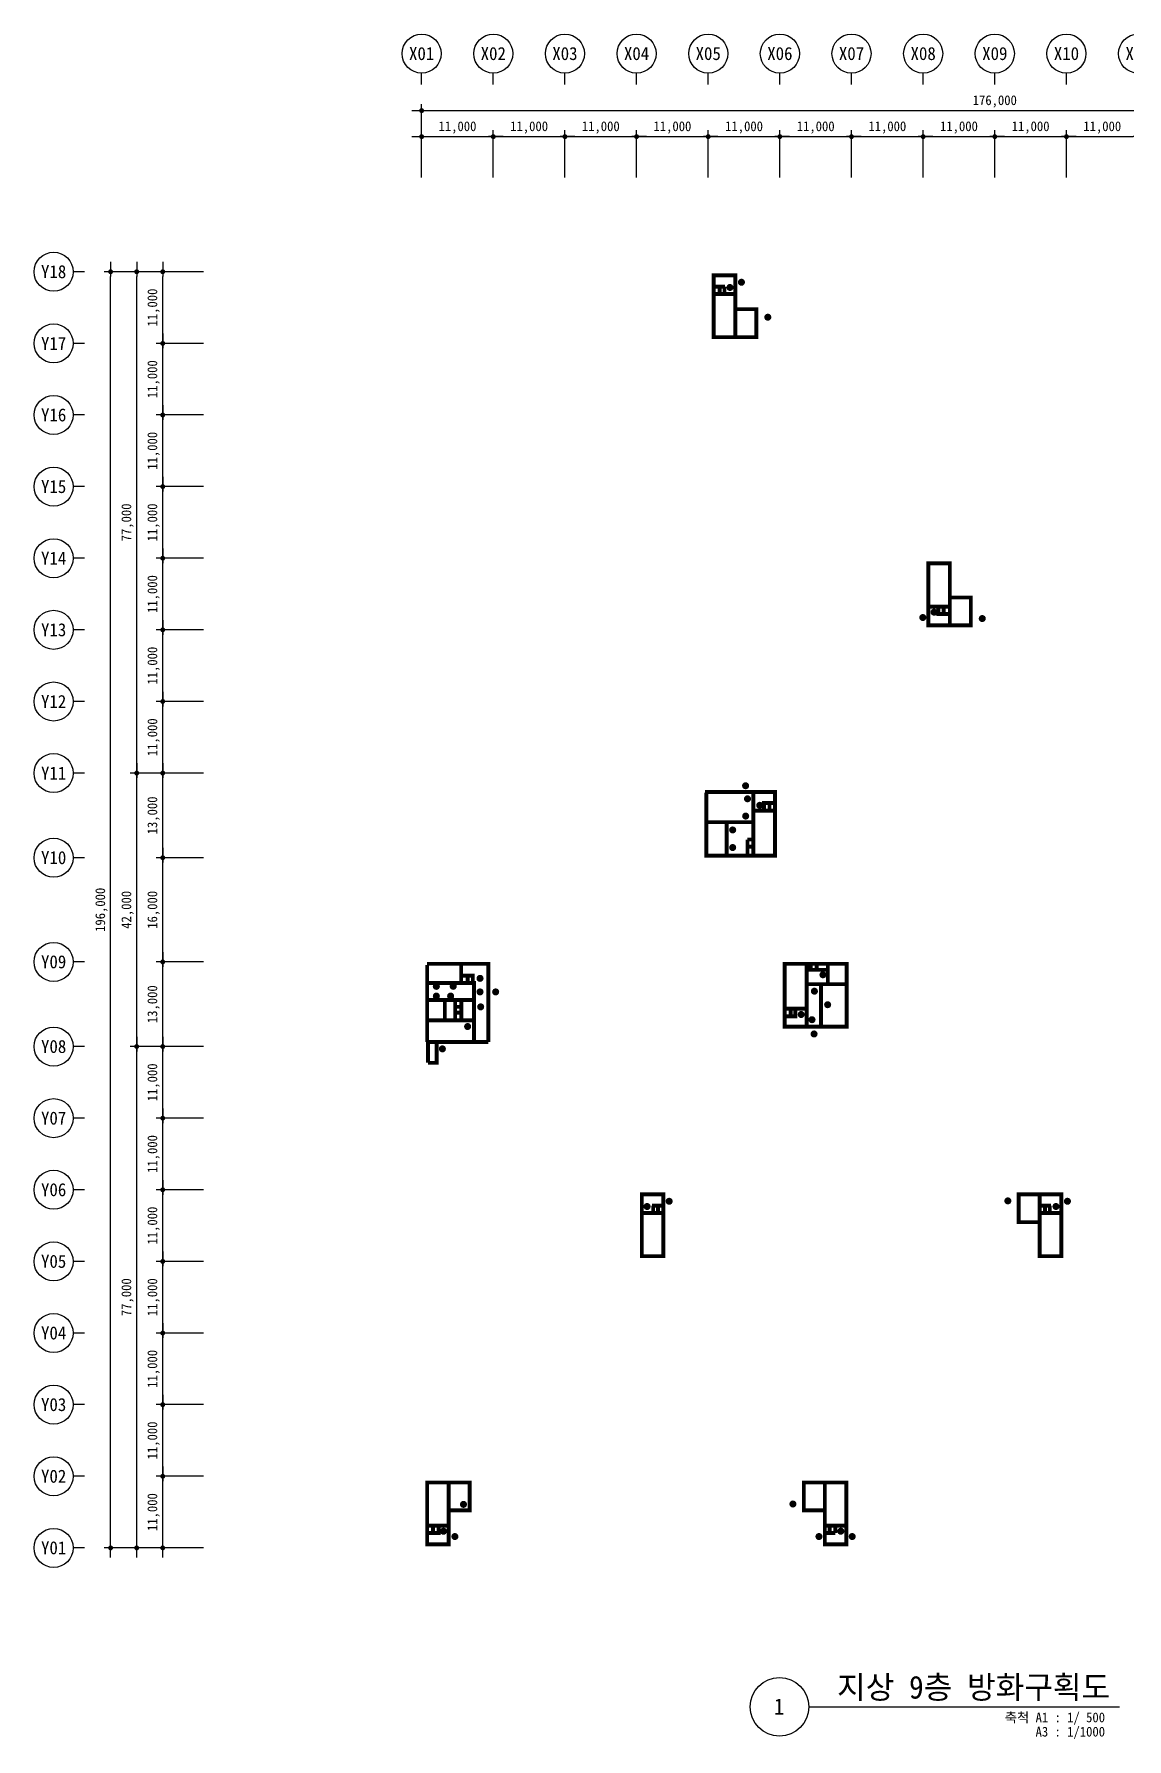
# Model space of a CAD drawing. Header units: millimetres. Extents: x 1075590 to 2680347, y 170599 to 729436.
# Drawn here: x 1915590 to 2083370, y 170599 to 432436 of the extents above; entities that cross this region are included whole.
import ezdxf
from ezdxf.enums import TextEntityAlignment as Align

# ---------------------------------------------------------------- set-up
doc = ezdxf.new("R2010")
doc.units = ezdxf.units.MM
doc.header["$LTSCALE"] = 5
doc.header["$MEASUREMENT"] = 0
doc.header["$PDSIZE"] = -10
for name, pattern in [('DASHDOTX2', [2, 1, -0.5, 0, -0.5]), ('HIDDEN', [0.375, 0.25, -0.125]), ('PHANTOM2', [1.25, 0.625, -0.125, 0.125, -0.125, 0.125, -0.125])]:
    doc.linetypes.add(name, pattern=pattern)
doc.layers.get('0').update_dxf_attribs({"linetype": 'CONTINUOUS'})
doc.layers.get('Defpoints').update_dxf_attribs({"color": 153, "linetype": 'CONTINUOUS'})
for name, color, linetype, lineweight in [('A-AXIS-BUBL', 7, 'CONTINUOUS', 25), ('A-DIMS', 7, 'CONTINUOUS', 25), ('A-MKXS-MAK2', 3, 'DASHDOTX2', 25), ('A-XXXX-FIRE', 4, 'HIDDEN', 25), ('A-XXXX-SYMB', 7, 'CONTINUOUS', 25), ('A-XXXX-TXT1', 3, 'CONTINUOUS', 25), ('A-XXXX-TXT2', 3, 'CONTINUOUS', 25)]:
    doc.layers.add(name, color=color, linetype=linetype, lineweight=lineweight)
doc.styles.add('HY울릉도L', font='')
doc.styles.add('맑은고딕', font='')
doc.styles.get('HY울릉도L').set_extended_font_data('HYwulM')
doc.styles.get('맑은고딕').set_extended_font_data('DotumChe')
doc.dimstyles.new('CDIM', dxfattribs={"dimtxt": 3, "dimasz": 1.5, "dimexe": 2, "dimexo": 1, "dimgap": 1, "dimtad": 1, "dimdec": 0, "dimrnd": 0.5, "dimzin": 0, "dimdsep": 32, "dimlunit": 6, "dimtxsty": 'HY울릉도L', "dimblk1": '_CIDOT', "dimblk2": '_CIDOT', "dimsah": 1, "dimcen": 5.5, "dimclrd": 2, "dimclre": 2, "dimclrt": 7, "dimadec": 0, "dimazin": 0, "dimtfac": 1, "dimtdec": 0, "dimtix": 1, "dimtmove": 2, "dimatfit": 1, "dimldrblk": '_CIDOT', "dimfxl": 1, "dimtolj": 1, "dimtzin": 0, "dimlwd": -1, "dimarcsym": 0})

# ---------------------------------------------------------------- blocks, each defined once
blk = doc.blocks.new('_CIDOT')
at = {"color": 0, "linetype": 'ByBlock'}
blk.add_line((2, 0), (-1, 0), dxfattribs=at)
at = {"color": 0, "linetype": 'ByBlock', "const_width": 0.5}
blk.add_lwpolyline([(-0.25, 0, 1), (0.25, 0, 1)], format="xyb", close=True, dxfattribs=at)
blk = doc.blocks.new('*D4')
at = {"layer": 'A-DIMS', "lineweight": -2, "transparency": 16777216}
for p, q in [((93193, 67121), (85943, 67121)), ((93193, 56121), (85943, 56121))]:
    blk.add_line(p, q, dxfattribs=at)
at = {"layer": 'A-DIMS', "transparency": 16777216}
blk.add_line((86943, 56871), (86943, 66371), dxfattribs=at)
at = {"layer": 'Defpoints', "color": 0, "transparency": 16777216}
for p in [(86943, 67121), (93693, 67121), (93693, 56121)]:
    blk.add_point(p, dxfattribs=at)
at = {"layer": 'A-DIMS', "transparency": 16777216, "xscale": 750, "yscale": 750, "zscale": 750}
for p, rotation in [((86943, 67121), 90), ((86943, 56121), 270)]:
    blk.add_blockref('_CIDOT', p, dxfattribs=dict(at, rotation=rotation))
at = {"layer": 'A-DIMS', "color": 3, "transparency": 16777216, "insert": (85538, 61621), "char_height": 1500, "attachment_point": 5, "rotation": 90, "style": '맑은고딕'}
blk.add_mtext('\\A1;11,000', dxfattribs=at)
blk = doc.blocks.new('*D5')
at = {"layer": 'A-DIMS', "lineweight": -2, "transparency": 16777216}
for p, q in [((93193, 78121), (85943, 78121)), ((93193, 67121), (85943, 67121))]:
    blk.add_line(p, q, dxfattribs=at)
at = {"layer": 'A-DIMS', "transparency": 16777216}
blk.add_line((86943, 67871), (86943, 77371), dxfattribs=at)
at = {"layer": 'Defpoints', "color": 0, "transparency": 16777216}
for p in [(86943, 78121), (93693, 78121), (93693, 67121)]:
    blk.add_point(p, dxfattribs=at)
at = {"layer": 'A-DIMS', "transparency": 16777216, "xscale": 750, "yscale": 750, "zscale": 750}
for p, rotation in [((86943, 78121), 90), ((86943, 67121), 270)]:
    blk.add_blockref('_CIDOT', p, dxfattribs=dict(at, rotation=rotation))
at = {"layer": 'A-DIMS', "color": 3, "transparency": 16777216, "insert": (85538, 72621), "char_height": 1500, "attachment_point": 5, "rotation": 90, "style": '맑은고딕'}
blk.add_mtext('\\A1;11,000', dxfattribs=at)
blk = doc.blocks.new('*D6')
at = {"layer": 'A-DIMS', "lineweight": -2, "transparency": 16777216}
for p, q in [((93193, 89121), (85943, 89121)), ((93193, 78121), (85943, 78121))]:
    blk.add_line(p, q, dxfattribs=at)
at = {"layer": 'A-DIMS', "transparency": 16777216}
blk.add_line((86943, 78871), (86943, 88371), dxfattribs=at)
at = {"layer": 'Defpoints', "color": 0, "transparency": 16777216}
for p in [(86943, 89121), (93693, 89121), (93693, 78121)]:
    blk.add_point(p, dxfattribs=at)
at = {"layer": 'A-DIMS', "transparency": 16777216, "xscale": 750, "yscale": 750, "zscale": 750}
for p, rotation in [((86943, 89121), 90), ((86943, 78121), 270)]:
    blk.add_blockref('_CIDOT', p, dxfattribs=dict(at, rotation=rotation))
at = {"layer": 'A-DIMS', "color": 3, "transparency": 16777216, "insert": (85538, 83621), "char_height": 1500, "attachment_point": 5, "rotation": 90, "style": '맑은고딕'}
blk.add_mtext('\\A1;11,000', dxfattribs=at)
blk = doc.blocks.new('*D7')
at = {"layer": 'A-DIMS', "lineweight": -2, "transparency": 16777216}
for p, q in [((93193, 100121), (85943, 100121)), ((93193, 89121), (85943, 89121))]:
    blk.add_line(p, q, dxfattribs=at)
at = {"layer": 'A-DIMS', "transparency": 16777216}
blk.add_line((86943, 89871), (86943, 99371), dxfattribs=at)
at = {"layer": 'Defpoints', "color": 0, "transparency": 16777216}
for p in [(86943, 100121), (93693, 100121), (93693, 89121)]:
    blk.add_point(p, dxfattribs=at)
at = {"layer": 'A-DIMS', "transparency": 16777216, "xscale": 750, "yscale": 750, "zscale": 750}
for p, rotation in [((86943, 100121), 90), ((86943, 89121), 270)]:
    blk.add_blockref('_CIDOT', p, dxfattribs=dict(at, rotation=rotation))
at = {"layer": 'A-DIMS', "color": 3, "transparency": 16777216, "insert": (85538, 94621), "char_height": 1500, "attachment_point": 5, "rotation": 90, "style": '맑은고딕'}
blk.add_mtext('\\A1;11,000', dxfattribs=at)
blk = doc.blocks.new('*D8')
at = {"layer": 'A-DIMS', "lineweight": -2, "transparency": 16777216}
for p, q in [((93193, 111121), (85943, 111121)), ((93193, 100121), (85943, 100121))]:
    blk.add_line(p, q, dxfattribs=at)
at = {"layer": 'A-DIMS', "transparency": 16777216}
blk.add_line((86943, 100871), (86943, 110371), dxfattribs=at)
at = {"layer": 'Defpoints', "color": 0, "transparency": 16777216}
for p in [(86943, 111121), (93693, 111121), (93693, 100121)]:
    blk.add_point(p, dxfattribs=at)
at = {"layer": 'A-DIMS', "transparency": 16777216, "xscale": 750, "yscale": 750, "zscale": 750}
for p, rotation in [((86943, 111121), 90), ((86943, 100121), 270)]:
    blk.add_blockref('_CIDOT', p, dxfattribs=dict(at, rotation=rotation))
at = {"layer": 'A-DIMS', "color": 3, "transparency": 16777216, "insert": (85538, 105621), "char_height": 1500, "attachment_point": 5, "rotation": 90, "style": '맑은고딕'}
blk.add_mtext('\\A1;11,000', dxfattribs=at)
blk = doc.blocks.new('*D9')
at = {"layer": 'A-DIMS', "lineweight": -2, "transparency": 16777216}
for p, q in [((93193, 122121), (85943, 122121)), ((93193, 111121), (85943, 111121))]:
    blk.add_line(p, q, dxfattribs=at)
at = {"layer": 'A-DIMS', "transparency": 16777216}
blk.add_line((86943, 111871), (86943, 121371), dxfattribs=at)
at = {"layer": 'Defpoints', "color": 0, "transparency": 16777216}
for p in [(86943, 122121), (93693, 122121), (93693, 111121)]:
    blk.add_point(p, dxfattribs=at)
at = {"layer": 'A-DIMS', "transparency": 16777216, "xscale": 750, "yscale": 750, "zscale": 750}
for p, rotation in [((86943, 122121), 90), ((86943, 111121), 270)]:
    blk.add_blockref('_CIDOT', p, dxfattribs=dict(at, rotation=rotation))
at = {"layer": 'A-DIMS', "color": 3, "transparency": 16777216, "insert": (85538, 116621), "char_height": 1500, "attachment_point": 5, "rotation": 90, "style": '맑은고딕'}
blk.add_mtext('\\A1;11,000', dxfattribs=at)
blk = doc.blocks.new('*D10')
at = {"layer": 'A-DIMS', "lineweight": -2, "transparency": 16777216}
for p, q in [((93193, 135121), (85943, 135121)), ((93193, 122121), (85943, 122121))]:
    blk.add_line(p, q, dxfattribs=at)
at = {"layer": 'A-DIMS', "transparency": 16777216}
blk.add_line((86943, 122871), (86943, 134371), dxfattribs=at)
at = {"layer": 'Defpoints', "color": 0, "transparency": 16777216}
for p in [(86943, 135121), (93693, 135121), (93693, 122121)]:
    blk.add_point(p, dxfattribs=at)
at = {"layer": 'A-DIMS', "transparency": 16777216, "xscale": 750, "yscale": 750, "zscale": 750}
for p, rotation in [((86943, 135121), 90), ((86943, 122121), 270)]:
    blk.add_blockref('_CIDOT', p, dxfattribs=dict(at, rotation=rotation))
at = {"layer": 'A-DIMS', "color": 3, "transparency": 16777216, "insert": (85538, 128621), "char_height": 1500, "attachment_point": 5, "rotation": 90, "style": '맑은고딕'}
blk.add_mtext('\\A1;13,000', dxfattribs=at)
blk = doc.blocks.new('*D11')
at = {"layer": 'A-DIMS', "lineweight": -2, "transparency": 16777216}
for p, q in [((93193, 151121), (85943, 151121)), ((93193, 135121), (85943, 135121))]:
    blk.add_line(p, q, dxfattribs=at)
at = {"layer": 'A-DIMS', "transparency": 16777216}
blk.add_line((86943, 135871), (86943, 150371), dxfattribs=at)
at = {"layer": 'Defpoints', "color": 0, "transparency": 16777216}
for p in [(86943, 151121), (93693, 151121), (93693, 135121)]:
    blk.add_point(p, dxfattribs=at)
at = {"layer": 'A-DIMS', "transparency": 16777216, "xscale": 750, "yscale": 750, "zscale": 750}
for p, rotation in [((86943, 151121), 90), ((86943, 135121), 270)]:
    blk.add_blockref('_CIDOT', p, dxfattribs=dict(at, rotation=rotation))
at = {"layer": 'A-DIMS', "color": 3, "transparency": 16777216, "insert": (85538, 143121), "char_height": 1500, "attachment_point": 5, "rotation": 90, "style": '맑은고딕'}
blk.add_mtext('\\A1;16,000', dxfattribs=at)
blk = doc.blocks.new('*D12')
at = {"layer": 'A-DIMS', "lineweight": -2, "transparency": 16777216}
for p, q in [((93193, 164121), (85943, 164121)), ((93193, 151121), (85943, 151121))]:
    blk.add_line(p, q, dxfattribs=at)
at = {"layer": 'A-DIMS', "transparency": 16777216}
blk.add_line((86943, 151871), (86943, 163371), dxfattribs=at)
at = {"layer": 'Defpoints', "color": 0, "transparency": 16777216}
for p in [(86943, 164121), (93693, 164121), (93693, 151121)]:
    blk.add_point(p, dxfattribs=at)
at = {"layer": 'A-DIMS', "transparency": 16777216, "xscale": 750, "yscale": 750, "zscale": 750}
for p, rotation in [((86943, 164121), 90), ((86943, 151121), 270)]:
    blk.add_blockref('_CIDOT', p, dxfattribs=dict(at, rotation=rotation))
at = {"layer": 'A-DIMS', "color": 3, "transparency": 16777216, "insert": (85538, 157621), "char_height": 1500, "attachment_point": 5, "rotation": 90, "style": '맑은고딕'}
blk.add_mtext('\\A1;13,000', dxfattribs=at)
blk = doc.blocks.new('*D13')
at = {"layer": 'A-DIMS', "lineweight": -2, "transparency": 16777216}
for p, q in [((93193, 175121), (85943, 175121)), ((93193, 164121), (85943, 164121))]:
    blk.add_line(p, q, dxfattribs=at)
at = {"layer": 'A-DIMS', "transparency": 16777216}
blk.add_line((86943, 164871), (86943, 174371), dxfattribs=at)
at = {"layer": 'Defpoints', "color": 0, "transparency": 16777216}
for p in [(86943, 175121), (93693, 175121), (93693, 164121)]:
    blk.add_point(p, dxfattribs=at)
at = {"layer": 'A-DIMS', "transparency": 16777216, "xscale": 750, "yscale": 750, "zscale": 750}
for p, rotation in [((86943, 175121), 90), ((86943, 164121), 270)]:
    blk.add_blockref('_CIDOT', p, dxfattribs=dict(at, rotation=rotation))
at = {"layer": 'A-DIMS', "color": 3, "transparency": 16777216, "insert": (85538, 169621), "char_height": 1500, "attachment_point": 5, "rotation": 90, "style": '맑은고딕'}
blk.add_mtext('\\A1;11,000', dxfattribs=at)
blk = doc.blocks.new('*D14')
at = {"layer": 'A-DIMS', "lineweight": -2, "transparency": 16777216}
for p, q in [((93193, 186121), (85943, 186121)), ((93193, 175121), (85943, 175121))]:
    blk.add_line(p, q, dxfattribs=at)
at = {"layer": 'A-DIMS', "transparency": 16777216}
blk.add_line((86943, 175871), (86943, 185371), dxfattribs=at)
at = {"layer": 'Defpoints', "color": 0, "transparency": 16777216}
for p in [(86943, 186121), (93693, 186121), (93693, 175121)]:
    blk.add_point(p, dxfattribs=at)
at = {"layer": 'A-DIMS', "transparency": 16777216, "xscale": 750, "yscale": 750, "zscale": 750}
for p, rotation in [((86943, 186121), 90), ((86943, 175121), 270)]:
    blk.add_blockref('_CIDOT', p, dxfattribs=dict(at, rotation=rotation))
at = {"layer": 'A-DIMS', "color": 3, "transparency": 16777216, "insert": (85538, 180621), "char_height": 1500, "attachment_point": 5, "rotation": 90, "style": '맑은고딕'}
blk.add_mtext('\\A1;11,000', dxfattribs=at)
blk = doc.blocks.new('*D15')
at = {"layer": 'A-DIMS', "lineweight": -2, "transparency": 16777216}
for p, q in [((93193, 197121), (85943, 197121)), ((93193, 186121), (85943, 186121))]:
    blk.add_line(p, q, dxfattribs=at)
at = {"layer": 'A-DIMS', "transparency": 16777216}
blk.add_line((86943, 186871), (86943, 196371), dxfattribs=at)
at = {"layer": 'Defpoints', "color": 0, "transparency": 16777216}
for p in [(86943, 197121), (93693, 197121), (93693, 186121)]:
    blk.add_point(p, dxfattribs=at)
at = {"layer": 'A-DIMS', "transparency": 16777216, "xscale": 750, "yscale": 750, "zscale": 750}
for p, rotation in [((86943, 197121), 90), ((86943, 186121), 270)]:
    blk.add_blockref('_CIDOT', p, dxfattribs=dict(at, rotation=rotation))
at = {"layer": 'A-DIMS', "color": 3, "transparency": 16777216, "insert": (85538, 191621), "char_height": 1500, "attachment_point": 5, "rotation": 90, "style": '맑은고딕'}
blk.add_mtext('\\A1;11,000', dxfattribs=at)
blk = doc.blocks.new('*D16')
at = {"layer": 'A-DIMS', "lineweight": -2, "transparency": 16777216}
for p, q in [((93193, 208121), (85943, 208121)), ((93193, 197121), (85943, 197121))]:
    blk.add_line(p, q, dxfattribs=at)
at = {"layer": 'A-DIMS', "transparency": 16777216}
blk.add_line((86943, 197871), (86943, 207371), dxfattribs=at)
at = {"layer": 'Defpoints', "color": 0, "transparency": 16777216}
for p in [(86943, 208121), (93693, 208121), (93693, 197121)]:
    blk.add_point(p, dxfattribs=at)
at = {"layer": 'A-DIMS', "transparency": 16777216, "xscale": 750, "yscale": 750, "zscale": 750}
for p, rotation in [((86943, 208121), 90), ((86943, 197121), 270)]:
    blk.add_blockref('_CIDOT', p, dxfattribs=dict(at, rotation=rotation))
at = {"layer": 'A-DIMS', "color": 3, "transparency": 16777216, "insert": (85538, 202621), "char_height": 1500, "attachment_point": 5, "rotation": 90, "style": '맑은고딕'}
blk.add_mtext('\\A1;11,000', dxfattribs=at)
blk = doc.blocks.new('*D17')
at = {"layer": 'A-DIMS', "lineweight": -2, "transparency": 16777216}
for p, q in [((93193, 219121), (85943, 219121)), ((93193, 208121), (85943, 208121))]:
    blk.add_line(p, q, dxfattribs=at)
at = {"layer": 'A-DIMS', "transparency": 16777216}
blk.add_line((86943, 208871), (86943, 218371), dxfattribs=at)
at = {"layer": 'Defpoints', "color": 0, "transparency": 16777216}
for p in [(86943, 219121), (93693, 219121), (93693, 208121)]:
    blk.add_point(p, dxfattribs=at)
at = {"layer": 'A-DIMS', "transparency": 16777216, "xscale": 750, "yscale": 750, "zscale": 750}
for p, rotation in [((86943, 219121), 90), ((86943, 208121), 270)]:
    blk.add_blockref('_CIDOT', p, dxfattribs=dict(at, rotation=rotation))
at = {"layer": 'A-DIMS', "color": 3, "transparency": 16777216, "insert": (85538, 213621), "char_height": 1500, "attachment_point": 5, "rotation": 90, "style": '맑은고딕'}
blk.add_mtext('\\A1;11,000', dxfattribs=at)
blk = doc.blocks.new('*D18')
at = {"layer": 'A-DIMS', "lineweight": -2, "transparency": 16777216}
for p, q in [((93193, 230121), (85943, 230121)), ((93193, 219121), (85943, 219121))]:
    blk.add_line(p, q, dxfattribs=at)
at = {"layer": 'A-DIMS', "transparency": 16777216}
blk.add_line((86943, 219871), (86943, 229371), dxfattribs=at)
at = {"layer": 'Defpoints', "color": 0, "transparency": 16777216}
for p in [(86943, 230121), (93693, 230121), (93693, 219121)]:
    blk.add_point(p, dxfattribs=at)
at = {"layer": 'A-DIMS', "transparency": 16777216, "xscale": 750, "yscale": 750, "zscale": 750}
for p, rotation in [((86943, 230121), 90), ((86943, 219121), 270)]:
    blk.add_blockref('_CIDOT', p, dxfattribs=dict(at, rotation=rotation))
at = {"layer": 'A-DIMS', "color": 3, "transparency": 16777216, "insert": (85538, 224621), "char_height": 1500, "attachment_point": 5, "rotation": 90, "style": '맑은고딕'}
blk.add_mtext('\\A1;11,000', dxfattribs=at)
blk = doc.blocks.new('*D19')
at = {"layer": 'A-DIMS', "lineweight": -2, "transparency": 16777216}
for p, q in [((93193, 241121), (85943, 241121)), ((93193, 230121), (85943, 230121))]:
    blk.add_line(p, q, dxfattribs=at)
at = {"layer": 'A-DIMS', "transparency": 16777216}
blk.add_line((86943, 230871), (86943, 240371), dxfattribs=at)
at = {"layer": 'Defpoints', "color": 0, "transparency": 16777216}
for p in [(86943, 241121), (93693, 241121), (93693, 230121)]:
    blk.add_point(p, dxfattribs=at)
at = {"layer": 'A-DIMS', "transparency": 16777216, "xscale": 750, "yscale": 750, "zscale": 750}
for p, rotation in [((86943, 241121), 90), ((86943, 230121), 270)]:
    blk.add_blockref('_CIDOT', p, dxfattribs=dict(at, rotation=rotation))
at = {"layer": 'A-DIMS', "color": 3, "transparency": 16777216, "insert": (85538, 235621), "char_height": 1500, "attachment_point": 5, "rotation": 90, "style": '맑은고딕'}
blk.add_mtext('\\A1;11,000', dxfattribs=at)
blk = doc.blocks.new('*D20')
at = {"layer": 'A-DIMS', "lineweight": -2, "transparency": 16777216}
for p, q in [((93193, 122121), (81943, 122121)), ((93193, 45121), (81943, 45121))]:
    blk.add_line(p, q, dxfattribs=at)
at = {"layer": 'A-DIMS', "transparency": 16777216}
blk.add_line((82943, 45871), (82943, 121371), dxfattribs=at)
at = {"layer": 'Defpoints', "color": 0, "transparency": 16777216}
for p in [(82943, 122121), (93693, 122121), (93693, 45121)]:
    blk.add_point(p, dxfattribs=at)
at = {"layer": 'A-DIMS', "transparency": 16777216, "xscale": 750, "yscale": 750, "zscale": 750}
for p, rotation in [((82943, 122121), 90), ((82943, 45121), 270)]:
    blk.add_blockref('_CIDOT', p, dxfattribs=dict(at, rotation=rotation))
at = {"layer": 'A-DIMS', "color": 3, "transparency": 16777216, "insert": (81542, 83621), "char_height": 1500, "attachment_point": 5, "rotation": 90, "style": '맑은고딕'}
blk.add_mtext('\\A1;77,000', dxfattribs=at)
blk = doc.blocks.new('*D21')
at = {"layer": 'A-DIMS', "lineweight": -2, "transparency": 16777216}
for p, q in [((93193, 241121), (77943, 241121)), ((93193, 45121), (77943, 45121))]:
    blk.add_line(p, q, dxfattribs=at)
at = {"layer": 'A-DIMS', "transparency": 16777216}
blk.add_line((78943, 45871), (78943, 240371), dxfattribs=at)
at = {"layer": 'Defpoints', "color": 0, "transparency": 16777216}
for p in [(78943, 241121), (93693, 241121), (93693, 45121)]:
    blk.add_point(p, dxfattribs=at)
at = {"layer": 'A-DIMS', "transparency": 16777216, "xscale": 750, "yscale": 750, "zscale": 750}
for p, rotation in [((78943, 241121), 90), ((78943, 45121), 270)]:
    blk.add_blockref('_CIDOT', p, dxfattribs=dict(at, rotation=rotation))
at = {"layer": 'A-DIMS', "color": 3, "transparency": 16777216, "insert": (77538, 143121), "char_height": 1500, "attachment_point": 5, "rotation": 90, "style": '맑은고딕'}
blk.add_mtext('\\A1;196,000', dxfattribs=at)
blk = doc.blocks.new('*D22')
at = {"layer": 'A-DIMS', "lineweight": -2, "transparency": 16777216}
for p, q in [((93193, 56121), (85943, 56121)), ((93193, 45121), (85943, 45121))]:
    blk.add_line(p, q, dxfattribs=at)
at = {"layer": 'A-DIMS', "transparency": 16777216}
blk.add_line((86943, 45871), (86943, 55371), dxfattribs=at)
at = {"layer": 'Defpoints', "color": 0, "transparency": 16777216}
for p in [(86943, 56121), (93693, 56121), (93693, 45121)]:
    blk.add_point(p, dxfattribs=at)
at = {"layer": 'A-DIMS', "transparency": 16777216, "xscale": 750, "yscale": 750, "zscale": 750}
for p, rotation in [((86943, 56121), 90), ((86943, 45121), 270)]:
    blk.add_blockref('_CIDOT', p, dxfattribs=dict(at, rotation=rotation))
at = {"layer": 'A-DIMS', "color": 3, "transparency": 16777216, "insert": (85538, 50621), "char_height": 1500, "attachment_point": 5, "rotation": 90, "style": '맑은고딕'}
blk.add_mtext('\\A1;11,000', dxfattribs=at)
blk = doc.blocks.new('*D23')
at = {"layer": 'A-DIMS', "lineweight": -2, "transparency": 16777216}
for p, q in [((93193, 164121), (81943, 164121)), ((93193, 122121), (81943, 122121))]:
    blk.add_line(p, q, dxfattribs=at)
at = {"layer": 'A-DIMS', "transparency": 16777216}
blk.add_line((82943, 122871), (82943, 163371), dxfattribs=at)
at = {"layer": 'Defpoints', "color": 0, "transparency": 16777216}
for p in [(82943, 164121), (93693, 164121), (93693, 122121)]:
    blk.add_point(p, dxfattribs=at)
at = {"layer": 'A-DIMS', "transparency": 16777216, "xscale": 750, "yscale": 750, "zscale": 750}
for p, rotation in [((82943, 164121), 90), ((82943, 122121), 270)]:
    blk.add_blockref('_CIDOT', p, dxfattribs=dict(at, rotation=rotation))
at = {"layer": 'A-DIMS', "color": 3, "transparency": 16777216, "insert": (81542, 143121), "char_height": 1500, "attachment_point": 5, "rotation": 90, "style": '맑은고딕'}
blk.add_mtext('\\A1;42,000', dxfattribs=at)
blk = doc.blocks.new('*D24')
at = {"layer": 'A-DIMS', "lineweight": -2, "transparency": 16777216}
for p, q in [((93193, 241121), (81943, 241121)), ((93193, 164121), (81943, 164121))]:
    blk.add_line(p, q, dxfattribs=at)
at = {"layer": 'A-DIMS', "transparency": 16777216}
blk.add_line((82943, 164871), (82943, 240371), dxfattribs=at)
at = {"layer": 'Defpoints', "color": 0, "transparency": 16777216}
for p in [(82943, 241121), (93693, 241121), (93693, 164121)]:
    blk.add_point(p, dxfattribs=at)
at = {"layer": 'A-DIMS', "transparency": 16777216, "xscale": 750, "yscale": 750, "zscale": 750}
for p, rotation in [((82943, 241121), 90), ((82943, 164121), 270)]:
    blk.add_blockref('_CIDOT', p, dxfattribs=dict(at, rotation=rotation))
at = {"layer": 'A-DIMS', "color": 3, "transparency": 16777216, "insert": (81542, 202621), "char_height": 1500, "attachment_point": 5, "rotation": 90, "style": '맑은고딕'}
blk.add_mtext('\\A1;77,000', dxfattribs=at)
blk = doc.blocks.new('*D25')
at = {"layer": 'A-DIMS', "lineweight": -2, "transparency": 16777216}
for p, q in [((148693, 255621), (148693, 262871)), ((159693, 255621), (159693, 262871))]:
    blk.add_line(p, q, dxfattribs=at)
at = {"layer": 'A-DIMS', "transparency": 16777216}
blk.add_line((149443, 261871), (158943, 261871), dxfattribs=at)
at = {"layer": 'Defpoints', "color": 0, "transparency": 16777216}
for p in [(159693, 261871), (148693, 255121), (159693, 255121)]:
    blk.add_point(p, dxfattribs=at)
at = {"layer": 'A-DIMS', "transparency": 16777216, "xscale": 750, "yscale": 750, "zscale": 750, "rotation": 180}
blk.add_blockref('_CIDOT', (148693, 261871), dxfattribs=at)
at = {"layer": 'A-DIMS', "transparency": 16777216, "xscale": 750, "yscale": 750, "zscale": 750}
blk.add_blockref('_CIDOT', (159693, 261871), dxfattribs=at)
at = {"layer": 'A-DIMS', "color": 3, "transparency": 16777216, "insert": (154193, 263275), "char_height": 1500, "attachment_point": 5, "style": '맑은고딕'}
blk.add_mtext('\\A1;11,000', dxfattribs=at)
blk = doc.blocks.new('*D26')
at = {"layer": 'A-DIMS', "lineweight": -2, "transparency": 16777216}
for p, q in [((159693, 255621), (159693, 262871)), ((170693, 255621), (170693, 262871))]:
    blk.add_line(p, q, dxfattribs=at)
at = {"layer": 'A-DIMS', "transparency": 16777216}
blk.add_line((160443, 261871), (169943, 261871), dxfattribs=at)
at = {"layer": 'Defpoints', "color": 0, "transparency": 16777216}
for p in [(170693, 261871), (159693, 255121), (170693, 255121)]:
    blk.add_point(p, dxfattribs=at)
at = {"layer": 'A-DIMS', "transparency": 16777216, "xscale": 750, "yscale": 750, "zscale": 750, "rotation": 180}
blk.add_blockref('_CIDOT', (159693, 261871), dxfattribs=at)
at = {"layer": 'A-DIMS', "transparency": 16777216, "xscale": 750, "yscale": 750, "zscale": 750}
blk.add_blockref('_CIDOT', (170693, 261871), dxfattribs=at)
at = {"layer": 'A-DIMS', "color": 3, "transparency": 16777216, "insert": (165193, 263275), "char_height": 1500, "attachment_point": 5, "style": '맑은고딕'}
blk.add_mtext('\\A1;11,000', dxfattribs=at)
blk = doc.blocks.new('*D27')
at = {"layer": 'A-DIMS', "lineweight": -2, "transparency": 16777216}
for p, q in [((170693, 255621), (170693, 262871)), ((181693, 255621), (181693, 262871))]:
    blk.add_line(p, q, dxfattribs=at)
at = {"layer": 'A-DIMS', "transparency": 16777216}
blk.add_line((171443, 261871), (180943, 261871), dxfattribs=at)
at = {"layer": 'Defpoints', "color": 0, "transparency": 16777216}
for p in [(181693, 261871), (170693, 255121), (181693, 255121)]:
    blk.add_point(p, dxfattribs=at)
at = {"layer": 'A-DIMS', "transparency": 16777216, "xscale": 750, "yscale": 750, "zscale": 750, "rotation": 180}
blk.add_blockref('_CIDOT', (170693, 261871), dxfattribs=at)
at = {"layer": 'A-DIMS', "transparency": 16777216, "xscale": 750, "yscale": 750, "zscale": 750}
blk.add_blockref('_CIDOT', (181693, 261871), dxfattribs=at)
at = {"layer": 'A-DIMS', "color": 3, "transparency": 16777216, "insert": (176193, 263275), "char_height": 1500, "attachment_point": 5, "style": '맑은고딕'}
blk.add_mtext('\\A1;11,000', dxfattribs=at)
blk = doc.blocks.new('*D28')
at = {"layer": 'A-DIMS', "lineweight": -2, "transparency": 16777216}
for p, q in [((181693, 255621), (181693, 262871)), ((192693, 255621), (192693, 262871))]:
    blk.add_line(p, q, dxfattribs=at)
at = {"layer": 'A-DIMS', "transparency": 16777216}
blk.add_line((182443, 261871), (191943, 261871), dxfattribs=at)
at = {"layer": 'Defpoints', "color": 0, "transparency": 16777216}
for p in [(192693, 261871), (181693, 255121), (192693, 255121)]:
    blk.add_point(p, dxfattribs=at)
at = {"layer": 'A-DIMS', "transparency": 16777216, "xscale": 750, "yscale": 750, "zscale": 750, "rotation": 180}
blk.add_blockref('_CIDOT', (181693, 261871), dxfattribs=at)
at = {"layer": 'A-DIMS', "transparency": 16777216, "xscale": 750, "yscale": 750, "zscale": 750}
blk.add_blockref('_CIDOT', (192693, 261871), dxfattribs=at)
at = {"layer": 'A-DIMS', "color": 3, "transparency": 16777216, "insert": (187193, 263275), "char_height": 1500, "attachment_point": 5, "style": '맑은고딕'}
blk.add_mtext('\\A1;11,000', dxfattribs=at)
blk = doc.blocks.new('*D29')
at = {"layer": 'A-DIMS', "lineweight": -2, "transparency": 16777216}
for p, q in [((192693, 255621), (192693, 262871)), ((203693, 255621), (203693, 262871))]:
    blk.add_line(p, q, dxfattribs=at)
at = {"layer": 'A-DIMS', "transparency": 16777216}
blk.add_line((193443, 261871), (202943, 261871), dxfattribs=at)
at = {"layer": 'Defpoints', "color": 0, "transparency": 16777216}
for p in [(203693, 261871), (192693, 255121), (203693, 255121)]:
    blk.add_point(p, dxfattribs=at)
at = {"layer": 'A-DIMS', "transparency": 16777216, "xscale": 750, "yscale": 750, "zscale": 750, "rotation": 180}
blk.add_blockref('_CIDOT', (192693, 261871), dxfattribs=at)
at = {"layer": 'A-DIMS', "transparency": 16777216, "xscale": 750, "yscale": 750, "zscale": 750}
blk.add_blockref('_CIDOT', (203693, 261871), dxfattribs=at)
at = {"layer": 'A-DIMS', "color": 3, "transparency": 16777216, "insert": (198193, 263275), "char_height": 1500, "attachment_point": 5, "style": '맑은고딕'}
blk.add_mtext('\\A1;11,000', dxfattribs=at)
blk = doc.blocks.new('*D30')
at = {"layer": 'A-DIMS', "lineweight": -2, "transparency": 16777216}
for p, q in [((203693, 255621), (203693, 262871)), ((214693, 255621), (214693, 262871))]:
    blk.add_line(p, q, dxfattribs=at)
at = {"layer": 'A-DIMS', "transparency": 16777216}
blk.add_line((204443, 261871), (213943, 261871), dxfattribs=at)
at = {"layer": 'Defpoints', "color": 0, "transparency": 16777216}
for p in [(214693, 261871), (203693, 255121), (214693, 255121)]:
    blk.add_point(p, dxfattribs=at)
at = {"layer": 'A-DIMS', "transparency": 16777216, "xscale": 750, "yscale": 750, "zscale": 750, "rotation": 180}
blk.add_blockref('_CIDOT', (203693, 261871), dxfattribs=at)
at = {"layer": 'A-DIMS', "transparency": 16777216, "xscale": 750, "yscale": 750, "zscale": 750}
blk.add_blockref('_CIDOT', (214693, 261871), dxfattribs=at)
at = {"layer": 'A-DIMS', "color": 3, "transparency": 16777216, "insert": (209193, 263275), "char_height": 1500, "attachment_point": 5, "style": '맑은고딕'}
blk.add_mtext('\\A1;11,000', dxfattribs=at)
blk = doc.blocks.new('*D31')
at = {"layer": 'A-DIMS', "lineweight": -2, "transparency": 16777216}
for p, q in [((214693, 255621), (214693, 262871)), ((225693, 255621), (225693, 262871))]:
    blk.add_line(p, q, dxfattribs=at)
at = {"layer": 'A-DIMS', "transparency": 16777216}
blk.add_line((215443, 261871), (224943, 261871), dxfattribs=at)
at = {"layer": 'Defpoints', "color": 0, "transparency": 16777216}
for p in [(225693, 261871), (214693, 255121), (225693, 255121)]:
    blk.add_point(p, dxfattribs=at)
at = {"layer": 'A-DIMS', "transparency": 16777216, "xscale": 750, "yscale": 750, "zscale": 750, "rotation": 180}
blk.add_blockref('_CIDOT', (214693, 261871), dxfattribs=at)
at = {"layer": 'A-DIMS', "transparency": 16777216, "xscale": 750, "yscale": 750, "zscale": 750}
blk.add_blockref('_CIDOT', (225693, 261871), dxfattribs=at)
at = {"layer": 'A-DIMS', "color": 3, "transparency": 16777216, "insert": (220193, 263275), "char_height": 1500, "attachment_point": 5, "style": '맑은고딕'}
blk.add_mtext('\\A1;11,000', dxfattribs=at)
blk = doc.blocks.new('*D32')
at = {"layer": 'A-DIMS', "lineweight": -2, "transparency": 16777216}
for p, q in [((225693, 255621), (225693, 262871)), ((236693, 255621), (236693, 262871))]:
    blk.add_line(p, q, dxfattribs=at)
at = {"layer": 'A-DIMS', "transparency": 16777216}
blk.add_line((226443, 261871), (235943, 261871), dxfattribs=at)
at = {"layer": 'Defpoints', "color": 0, "transparency": 16777216}
for p in [(236693, 261871), (225693, 255121), (236693, 255121)]:
    blk.add_point(p, dxfattribs=at)
at = {"layer": 'A-DIMS', "transparency": 16777216, "xscale": 750, "yscale": 750, "zscale": 750, "rotation": 180}
blk.add_blockref('_CIDOT', (225693, 261871), dxfattribs=at)
at = {"layer": 'A-DIMS', "transparency": 16777216, "xscale": 750, "yscale": 750, "zscale": 750}
blk.add_blockref('_CIDOT', (236693, 261871), dxfattribs=at)
at = {"layer": 'A-DIMS', "color": 3, "transparency": 16777216, "insert": (231193, 263275), "char_height": 1500, "attachment_point": 5, "style": '맑은고딕'}
blk.add_mtext('\\A1;11,000', dxfattribs=at)
blk = doc.blocks.new('*D38')
at = {"layer": 'A-DIMS', "lineweight": -2, "transparency": 16777216}
for p, q in [((126693, 255621), (126693, 266871)), ((302693, 255621), (302693, 266871))]:
    blk.add_line(p, q, dxfattribs=at)
at = {"layer": 'A-DIMS', "transparency": 16777216}
blk.add_line((127443, 265871), (301943, 265871), dxfattribs=at)
at = {"layer": 'Defpoints', "color": 0, "transparency": 16777216}
for p in [(302693, 265871), (126693, 255121), (302693, 255121)]:
    blk.add_point(p, dxfattribs=at)
at = {"layer": 'A-DIMS', "transparency": 16777216, "xscale": 750, "yscale": 750, "zscale": 750, "rotation": 180}
blk.add_blockref('_CIDOT', (126693, 265871), dxfattribs=at)
at = {"layer": 'A-DIMS', "transparency": 16777216, "xscale": 750, "yscale": 750, "zscale": 750}
blk.add_blockref('_CIDOT', (302693, 265871), dxfattribs=at)
at = {"layer": 'A-DIMS', "color": 3, "transparency": 16777216, "insert": (214693, 267275), "char_height": 1500, "attachment_point": 5, "style": '맑은고딕'}
blk.add_mtext('\\A1;176,000', dxfattribs=at)
blk = doc.blocks.new('*D40')
at = {"layer": 'A-DIMS', "lineweight": -2, "transparency": 16777216}
for p, q in [((126693, 255621), (126693, 262871)), ((137693, 255621), (137693, 262871))]:
    blk.add_line(p, q, dxfattribs=at)
at = {"layer": 'A-DIMS', "transparency": 16777216}
blk.add_line((127443, 261871), (136943, 261871), dxfattribs=at)
at = {"layer": 'Defpoints', "color": 0, "transparency": 16777216}
for p in [(137693, 261871), (126693, 255121), (137693, 255121)]:
    blk.add_point(p, dxfattribs=at)
at = {"layer": 'A-DIMS', "transparency": 16777216, "xscale": 750, "yscale": 750, "zscale": 750, "rotation": 180}
blk.add_blockref('_CIDOT', (126693, 261871), dxfattribs=at)
at = {"layer": 'A-DIMS', "transparency": 16777216, "xscale": 750, "yscale": 750, "zscale": 750}
blk.add_blockref('_CIDOT', (137693, 261871), dxfattribs=at)
at = {"layer": 'A-DIMS', "color": 3, "transparency": 16777216, "insert": (132193, 263275), "char_height": 1500, "attachment_point": 5, "style": '맑은고딕'}
blk.add_mtext('\\A1;11,000', dxfattribs=at)
blk = doc.blocks.new('*D41')
at = {"layer": 'A-DIMS', "lineweight": -2, "transparency": 16777216}
for p, q in [((137693, 255621), (137693, 262871)), ((148693, 255621), (148693, 262871))]:
    blk.add_line(p, q, dxfattribs=at)
at = {"layer": 'A-DIMS', "transparency": 16777216}
blk.add_line((138443, 261871), (147943, 261871), dxfattribs=at)
at = {"layer": 'Defpoints', "color": 0, "transparency": 16777216}
for p in [(148693, 261871), (137693, 255121), (148693, 255121)]:
    blk.add_point(p, dxfattribs=at)
at = {"layer": 'A-DIMS', "transparency": 16777216, "xscale": 750, "yscale": 750, "zscale": 750, "rotation": 180}
blk.add_blockref('_CIDOT', (137693, 261871), dxfattribs=at)
at = {"layer": 'A-DIMS', "transparency": 16777216, "xscale": 750, "yscale": 750, "zscale": 750}
blk.add_blockref('_CIDOT', (148693, 261871), dxfattribs=at)
at = {"layer": 'A-DIMS', "color": 3, "transparency": 16777216, "insert": (143193, 263275), "char_height": 1500, "attachment_point": 5, "style": '맑은고딕'}
blk.add_mtext('\\A1;11,000', dxfattribs=at)
blk = doc.blocks.new('DIM(210222)')
for p, q in [((126693, 269870.6), (126693, 271620.6)), ((137693, 269870.6), (137693, 271620.6)), ((148693, 269870.6), (148693, 271620.6)), ((159693, 269870.6), (159693, 271620.6)), ((170693, 269870.6), (170693, 271620.6)), ((181693, 269870.6), (181693, 271620.6)), ((192693, 269870.6), (192693, 271620.6)), ((203693, 269870.6), (203693, 271620.6)), ((214693, 269870.6), (214693, 271620.6)), ((225693, 269870.6), (225693, 271620.6)), ((74943, 241120.6), (73193, 241120.6)), ((74943, 230120.6), (73193, 230120.6)), ((74943, 219120.6), (73193, 219120.6)), ((74943, 208120.6), (73193, 208120.6)), ((74943, 197120.6), (73193, 197120.6)), ((74943, 186120.6), (73193, 186120.6)), ((74943, 175120.6), (73193, 175120.6)), ((74943, 164120.6), (73193, 164120.6)), ((74943, 151120.6), (73193, 151120.6)), ((74943, 135120.6), (73193, 135120.6)), ((74943, 122120.6), (73193, 122120.6)), ((74943, 111120.6), (73193, 111120.6)), ((74943, 100120.6), (73193, 100120.6)), ((74943, 89120.6), (73193, 89120.6)), ((74943, 78120.6), (73193, 78120.6)), ((74943, 67120.6), (73193, 67120.6)), ((74943, 56120.6), (73193, 56120.6)), ((74943, 45120.6), (73193, 45120.6))]:
    blk.add_line(p, q)
at = {"layer": 'A-AXIS-BUBL', "ltscale": 0.2}
for centre in [(126693, 274620.6), (137693, 274620.6), (148693, 274620.6), (159693, 274620.6), (170693, 274620.6), (181693, 274620.6), (192693, 274620.6), (203693, 274620.6), (214693, 274620.6), (225693, 274620.6), (236693, 274620.6), (70193, 241120.6), (70193, 230120.6), (70193, 219120.6), (70193, 208120.6), (70193, 197120.6), (70193, 186120.6), (70193, 175120.6), (70193, 164120.6), (70193, 151120.6), (70193, 135120.6), (70193, 122120.6), (70193, 111120.6), (70193, 100120.6), (70193, 89120.6), (70193, 78120.6), (70193, 67120.6), (70193, 56120.6), (70193, 45120.6)]:
    blk.add_circle(centre, 3000, dxfattribs=at)
at = {"layer": 'A-XXXX-TXT2', "ltscale": 0.2, "style": '맑은고딕'}
for s, p in [('X01', (126693, 274620.6)), ('X02', (137693, 274620.6)), ('X03', (148693, 274620.6)), ('X04', (159693, 274620.6)), ('X05', (170693, 274620.6)), ('X06', (181693, 274620.6)), ('X07', (192693, 274620.6)), ('X08', (203693, 274620.6)), ('X09', (214693, 274620.6)), ('X10', (225693, 274620.6)), ('X11', (236693, 274620.6)), ('Y18', (70193, 241120.6)), ('Y17', (70193, 230120.6)), ('Y16', (70193, 219120.6)), ('Y15', (70193, 208120.6)), ('Y14', (70193, 197120.6)), ('Y13', (70193, 186120.6)), ('Y12', (70193, 175120.6)), ('Y11', (70193, 164120.6)), ('Y10', (70193, 151120.6)), ('Y09', (70193, 135120.6)), ('Y08', (70193, 122120.6)), ('Y07', (70193, 111120.6)), ('Y06', (70193, 100120.6)), ('Y05', (70193, 89120.6)), ('Y04', (70193, 78120.6)), ('Y03', (70193, 67120.6)), ('Y02', (70193, 56120.6)), ('Y01', (70193, 45120.6))]:
    blk.add_text(s, height=2000, dxfattribs=at).set_placement(p, align=Align.MIDDLE)
at = {"layer": 'A-DIMS'}
for p1, p2, distance, picture, middle in [((126693, 255120.6), (302693, 255120.6), 10750, '*D38', (214693, 267275.5)), ((126693, 255120.6), (137693, 255120.6), 6750, '*D40', (132193, 263275.5)), ((137693, 255120.6), (148693, 255120.6), 6750, '*D41', (143193, 263275.5)), ((148693, 255120.6), (159693, 255120.6), 6750, '*D25', (154193, 263275.5)), ((159693, 255120.6), (170693, 255120.6), 6750, '*D26', (165193, 263275.5)), ((170693, 255120.6), (181693, 255120.6), 6750, '*D27', (176193, 263275.5)), ((181693, 255120.6), (192693, 255120.6), 6750, '*D28', (187193, 263275.5)), ((192693, 255120.6), (203693, 255120.6), 6750, '*D29', (198193, 263275.5)), ((203693, 255120.6), (214693, 255120.6), 6750, '*D30', (209193, 263275.5)), ((214693, 255120.6), (225693, 255120.6), 6750, '*D31', (220193, 263275.5)), ((225693, 255120.6), (236693, 255120.6), 6750, '*D32', (231193, 263275.5)), ((93693, 45120.6), (93693, 241120.6), 14750, '*D21', (77538.1, 143120.6)), ((93693, 164120.6), (93693, 241120.6), 10750, '*D24', (81542.2, 202620.6)), ((93693, 230120.6), (93693, 241120.6), 6750, '*D19', (85538.1, 235620.6)), ((93693, 219120.6), (93693, 230120.6), 6750, '*D18', (85538.1, 224620.6)), ((93693, 208120.6), (93693, 219120.6), 6750, '*D17', (85538.1, 213620.6)), ((93693, 197120.6), (93693, 208120.6), 6750, '*D16', (85538.1, 202620.6)), ((93693, 186120.6), (93693, 197120.6), 6750, '*D15', (85538.1, 191620.6)), ((93693, 175120.6), (93693, 186120.6), 6750, '*D14', (85538.1, 180620.6)), ((93693, 164120.6), (93693, 175120.6), 6750, '*D13', (85538.1, 169620.6)), ((93693, 122120.6), (93693, 164120.6), 10750, '*D23', (81542.2, 143120.6)), ((93693, 151120.6), (93693, 164120.6), 6750, '*D12', (85538.1, 157620.6)), ((93693, 135120.6), (93693, 151120.6), 6750, '*D11', (85538.1, 143120.6)), ((93693, 122120.6), (93693, 135120.6), 6750, '*D10', (85538.1, 128620.6)), ((93693, 45120.6), (93693, 122120.6), 10750, '*D20', (81542.2, 83620.6)), ((93693, 111120.6), (93693, 122120.6), 6750, '*D9', (85538.1, 116620.6)), ((93693, 100120.6), (93693, 111120.6), 6750, '*D8', (85538.1, 105620.6)), ((93693, 89120.6), (93693, 100120.6), 6750, '*D7', (85538.1, 94620.6)), ((93693, 78120.6), (93693, 89120.6), 6750, '*D6', (85538.1, 83620.6)), ((93693, 67120.6), (93693, 78120.6), 6750, '*D5', (85538.1, 72620.6)), ((93693, 56120.6), (93693, 67120.6), 6750, '*D4', (85538.1, 61620.6)), ((93693, 45120.6), (93693, 56120.6), 6750, '*D22', (85538.1, 50620.6))]:
    dim = blk.add_aligned_dim(p1=p1, p2=p2, distance=distance, dimstyle='CDIM', override={"dimscale": 500, "dimtxsty": '맑은고딕', "dimclrd": 256, "dimclre": 256, "dimclrt": 3}, dxfattribs=at)
    dim.commit()
    dim.dimension.update_dxf_attribs({"geometry": picture, "text_midpoint": middle})

msp = doc.modelspace()

# ---------------------------------------------------------------- hatches: boundary and pattern name
at = {"layer": 'A-MKXS-MAK2'}
for points in [[(2022969, 393519, -1), (2021879, 393519, -1)], [(2024737, 394325, -1), (2023647, 394325, -1)], [(2028784, 388953, -1), (2027693, 388953, -1)], [(2051495, 342830, -1), (2052585, 342830, -1)], [(2053218, 343647, -1), (2054308, 343647, -1)], [(2061707, 342674, -1), (2060617, 342674, -1)], [(2025373, 316989, -1), (2024283, 316989, -1)], [(2025666, 314986, -1), (2024576, 314986, -1)], [(2027549, 313988, -1), (2026459, 313988, -1)], [(2025386, 312330, 1), (2024296, 312330, 1)], [(2023389, 310201, 1), (2022299, 310201, 1)], [(2023389, 307504, 1), (2022299, 307504, 1)], [(2036162, 287958, -1), (2037253, 287958, -1)], [(1977891, 286186, -1), (1976801, 286186, -1)], [(1979390, 286186, 1), (1980480, 286186, 1)], [(1983509, 287408, -1), (1984599, 287408, -1)], [(1983509, 285331, -1), (1984599, 285331, -1)], [(1985909, 285331, -1), (1986999, 285331, -1)], [(2034849, 285438, -1), (2035939, 285438, -1)], [(1977891, 284686, 1), (1976801, 284686, 1)], [(1978992, 284686, -1), (1980082, 284686, -1)], [(1983609, 283032, -1), (1984699, 283032, -1)], [(2037971, 283363, -1), (2036881, 283363, -1)], [(1981604, 280012, -1), (1982694, 280012, -1)], [(2032820, 281859, -1), (2033910, 281859, -1)], [(2034477, 281061, -1), (2035567, 281061, -1)], [(2034794, 278870, -1), (2035884, 278870, -1)], [(1977732, 276580, -1), (1978822, 276580, -1)], [(2009161, 252369, 1), (2010251, 252369, 1)], [(2012547, 253175, 1), (2013637, 253175, 1)], [(2065637, 253233, -1), (2064547, 253233, -1)], [(2073019, 252369, -1), (2071929, 252369, -1)], [(2074787, 253175, -1), (2073697, 253175, -1)], [(1982060, 206614, -1), (1980969, 206614, -1)], [(2032640, 206674, -1), (2031550, 206674, -1)], [(1977900, 202497, -1), (1978991, 202497, -1)], [(1979649, 201680, -1), (1980739, 201680, -1)], [(2035546, 201680, -1), (2036637, 201680, -1)], [(2038902, 202497, -1), (2039993, 202497, -1)], [(2040652, 201680, -1), (2041742, 201680, -1)]]:
    msp.add_hatch(color=240, dxfattribs=at).paths.add_polyline_path(points)

# ---------------------------------------------------------------- linework, layer by layer
at = {"layer": 'A-XXXX-FIRE', "color": 5, "linetype": 'PHANTOM2', "ltscale": 600, "const_width": 600}
for points in [[(2023240, 390186), (2023240, 395386), (2019940, 395386), (2019940, 385886), (2026490, 385886), (2026490, 390186), (2023240, 390186)], [(2023090, 392511), (2019790, 392511)], [(2020090, 393635), (2021689, 393635)], [(2020090, 392511), (2023390, 392511)], [(2020839, 393635), (2020839, 392511)], [(2021591, 393635), (2021591, 392511)], [(2023240, 390186), (2023240, 385886)], [(2056190, 341636), (2059415, 341636), (2059415, 345911), (2056190, 345911)], [(2056190, 344500), (2052890, 344500)], [(2056190, 343376), (2054403, 343376), (2054403, 344500)], [(2055248, 343376), (2055248, 344500)], [(2018790, 315911), (2018790, 306236), (2029344, 306236), (2029344, 316042), (2018594, 316042)], [(2026019, 315785), (2026019, 306236)], [(2029344, 314324), (2027656, 314324), (2027656, 313165)], [(2028503, 314324), (2028503, 313165)], [(2018794, 311393), (2026019, 311393)], [(2021920, 306236), (2021920, 311393)], [(2029344, 313165), (2026019, 313165)], [(2026019, 308729), (2025119, 308729)], [(2025119, 308729), (2025119, 306236)], [(2026019, 307642), (2025119, 307642)], [(1975894, 289636), (1985344, 289636), (1985344, 277636)], [(1975940, 289436), (1975940, 277636)], [(1981158, 289636), (1981158, 286717)], [(1982944, 286517), (1982944, 287836), (1981158, 287836)], [(1982144, 286692), (1982144, 287836)], [(2034204, 279973), (2034204, 289636)], [(2034294, 288725), (2037455, 288725)], [(2034810, 288725), (2034810, 289636)], [(2035731, 288725), (2035731, 289636)], [(2037455, 286636), (2037455, 289636)], [(1983119, 277636), (1983119, 286692), (1975894, 286692)], [(2034294, 286511), (2040344, 286511)], [(2036415, 279911), (2036415, 286511)], [(1983119, 284089), (1975894, 284089)], [(1978648, 281036), (1978648, 284089)], [(1980241, 281036), (1980241, 284089)], [(1980386, 283036), (1981056, 283036)], [(1981177, 281036), (1981177, 284089)], [(2030844, 282740), (2034204, 282740)], [(2030844, 281594), (2032476, 281594), (2032476, 282597)], [(2031764, 281594), (2031764, 282597)], [(1975894, 280961), (1983119, 280961)], [(1980386, 282156), (1981056, 282156)], [(1975894, 277636), (1985344, 277636)], [(1976078, 277636), (1977394, 277636), (1977394, 274436), (1976078, 274436)], [(1976078, 274436), (1976078, 277636)], [(2069990, 254236), (2066765, 254236), (2066765, 249961), (2069990, 249961)], [(2012040, 251361), (2008740, 251361)], [(2009040, 251361), (2012340, 251361)], [(2012040, 252485), (2010441, 252485)], [(2010639, 252485), (2010639, 251361)], [(2011391, 252485), (2011391, 251361)], [(2073140, 251361), (2069840, 251361)], [(2070140, 252485), (2071739, 252485)], [(2070140, 251361), (2073440, 251361)], [(2070789, 252485), (2070789, 251361)], [(2071541, 252485), (2071541, 251361)], [(1979240, 209986), (1982465, 209986), (1982465, 205711), (1979240, 205711)], [(2036990, 209986), (2033765, 209986), (2033765, 205711), (2036990, 205711)], [(1975940, 203350), (1979240, 203350)], [(1975940, 202226), (1977689, 202226), (1977689, 203350)], [(1976845, 202226), (1976845, 203350)], [(2036990, 203350), (2040290, 203350)], [(2036990, 202226), (2038589, 202226)], [(2037745, 202226), (2037745, 203350)], [(2038589, 202226), (2038589, 203350)]]:
    msp.add_lwpolyline(points, dxfattribs=at)
for points in [[(2056190, 341636), (2052890, 341636), (2052890, 351136), (2056190, 351136)], [(2030844, 279973), (2040344, 279973), (2040344, 289636), (2030844, 289636)], [(2012190, 244736), (2008890, 244736), (2008890, 254236), (2012190, 254236)], [(2069990, 244736), (2073290, 244736), (2073290, 254236), (2069990, 254236)], [(1975940, 200486), (1979240, 200486), (1979240, 209986), (1975940, 209986)], [(2036990, 200486), (2040290, 200486), (2040290, 209986), (2036990, 209986)]]:
    msp.add_lwpolyline(points, close=True, dxfattribs=at)
at = {"layer": 'A-XXXX-SYMB'}
msp.add_line((2034533, 175515), (2082222, 175515), dxfattribs=at)
msp.add_circle((2030033, 175515), 4500, dxfattribs=at)

# ---------------------------------------------------------------- block references
msp.add_blockref('DIM(210222)', (1848397, 154815))

# ---------------------------------------------------------------- texts
at = {"layer": 'A-XXXX-TXT1', "style": '맑은고딕'}
msp.add_text('지상 9층 방화구획도', height=3500, dxfattribs=at).set_placement((2080793, 175741), align=Align.BOTTOM_RIGHT)
msp.add_text('1', height=2500, dxfattribs=at).set_placement((2029975, 175568), align=Align.MIDDLE)
for s, p in [('축척 A1 : 1/ 500', (2080014, 174654)), ('A3 : 1/1000', (2080014, 172465))]:
    msp.add_text(s, height=1500, dxfattribs=at).set_placement(p, align=Align.TOP_RIGHT)

doc.saveas('drawing.dxf')
